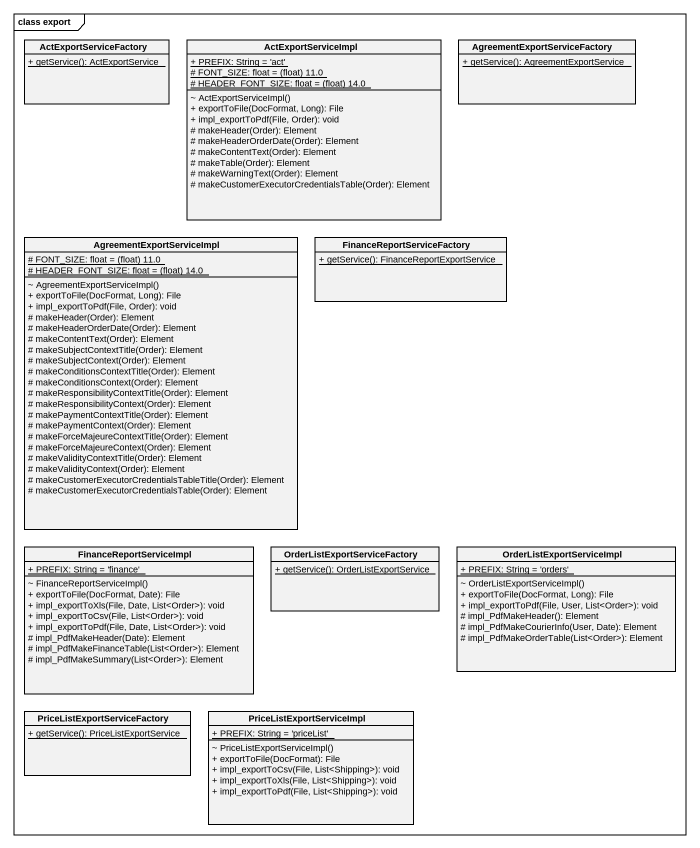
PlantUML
@startuml
mainframe class export
hide circle
hide empty members
skinparam classAttributeIconSize 0
class ActExportServiceFactory {
  {static} + getService(): ActExportService
}
class ActExportServiceImpl {
  {static} + PREFIX: String = 'act'
  {static} {field} # FONT_SIZE: float = (float) 11.0
  {static} {field} # HEADER_FONT_SIZE: float = (float) 14.0
  ~ ActExportServiceImpl()
  + exportToFile(DocFormat, Long): File
  + impl_exportToPdf(File, Order): void
  # makeHeader(Order): Element
  # makeHeaderOrderDate(Order): Element
  # makeContentText(Order): Element
  # makeTable(Order): Element
  # makeWarningText(Order): Element
  # makeCustomerExecutorCredentialsTable(Order): Element
}
class "AgreementExportServiceFactory" as AgreementExportServiceFactor {
  {static} + getService(): AgreementExportService
}
class AgreementExportServiceImpl {
  {static} {field} # FONT_SIZE: float = (float) 11.0
  {static} {field} # HEADER_FONT_SIZE: float = (float) 14.0
  ~ AgreementExportServiceImpl()
  + exportToFile(DocFormat, Long): File
  + impl_exportToPdf(File, Order): void
  # makeHeader(Order): Element
  # makeHeaderOrderDate(Order): Element
  # makeContentText(Order): Element
  # makeSubjectContextTitle(Order): Element
  # makeSubjectContext(Order): Element
  # makeConditionsContextTitle(Order): Element
  # makeConditionsContext(Order): Element
  # makeResponsibilityContextTitle(Order): Element
  # makeResponsibilityContext(Order): Element
  # makePaymentContextTitle(Order): Element
  # makePaymentContext(Order): Element
  # makeForceMajeureContextTitle(Order): Element
  # makeForceMajeureContext(Order): Element
  # makeValidityContextTitle(Order): Element
  # makeValidityContext(Order): Element
  # makeCustomerExecutorCredentialsTableTitle(Order): Element
  # makeCustomerExecutorCredentialsTable(Order): Element
}
class FinanceReportServiceFactory {
  {static} + getService(): FinanceReportExportService
}
class FinanceReportServiceImpl {
  {static} + PREFIX: String = 'finance'
  ~ FinanceReportServiceImpl()
  + exportToFile(DocFormat, Date): File
  + impl_exportToXls(File, Date, List<Order>): void
  + impl_exportToCsv(File, List<Order>): void
  + impl_exportToPdf(File, Date, List<Order>): void
  # impl_PdfMakeHeader(Date): Element
  # impl_PdfMakeFinanceTable(List<Order>): Element
  # impl_PdfMakeSummary(List<Order>): Element
}
class "OrderListExportServiceFactory" as OrderListExportServiceFactor {
  {static} + getService(): OrderListExportService
}
class OrderListExportServiceImpl {
  {static} + PREFIX: String = 'orders'
  ~ OrderListExportServiceImpl()
  + exportToFile(DocFormat, Long): File
  + impl_exportToPdf(File, User, List<Order>): void
  # impl_PdfMakeHeader(): Element
  # impl_PdfMakeCourierInfo(User, Date): Element
  # impl_PdfMakeOrderTable(List<Order>): Element
}
class "PriceListExportServiceFactory" as PriceListExportServiceFactor {
  {static} + getService(): PriceListExportService
}
class PriceListExportServiceImpl {
  {static} + PREFIX: String = 'priceList'
  ~ PriceListExportServiceImpl()
  + exportToFile(DocFormat): File
  + impl_exportToCsv(File, List<Shipping>): void
  + impl_exportToXls(File, List<Shipping>): void
  + impl_exportToPdf(File, List<Shipping>): void
}
@enduml
